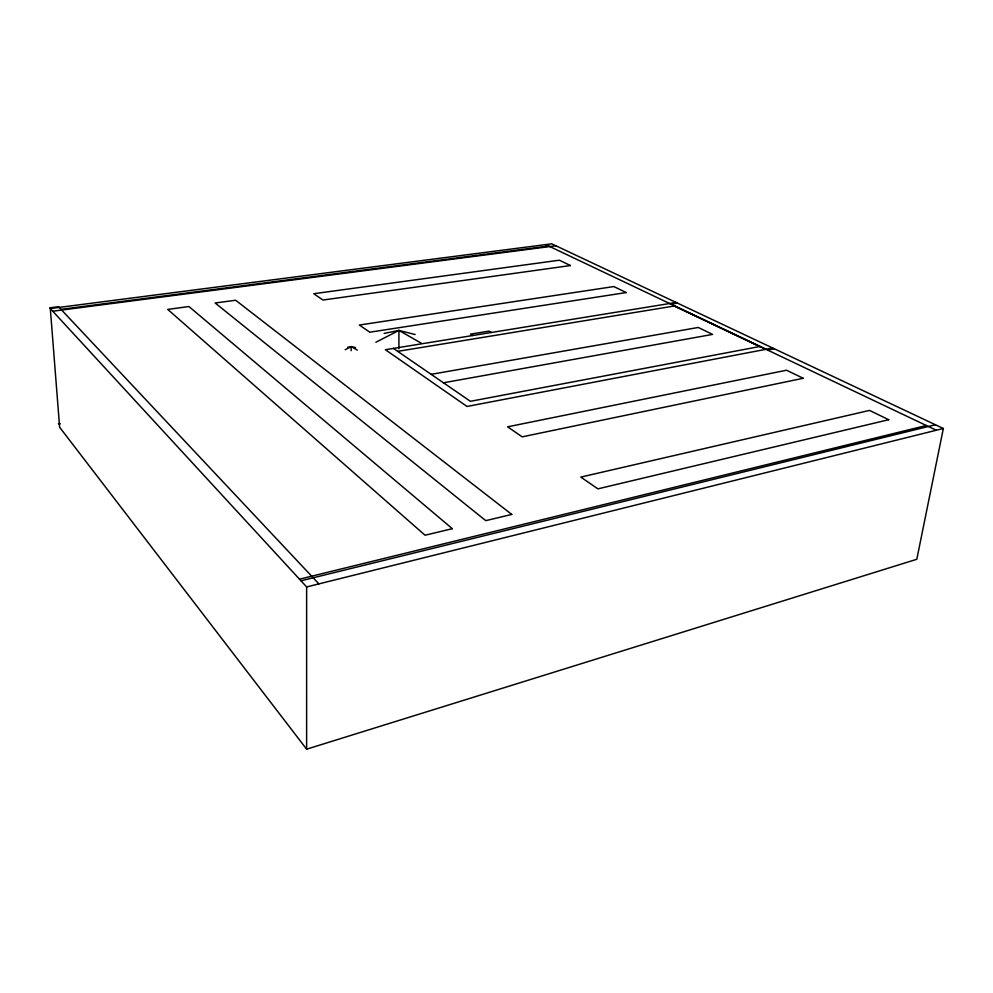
<?xml version="1.0" encoding="UTF-8"?>
<svg xmlns="http://www.w3.org/2000/svg" width="993" height="993" viewBox="0 0 993 993"><rect width="100%" height="100%" fill="white"/><g stroke="black" fill="none" stroke-linecap="round" stroke-linejoin="round"><path stroke-width="1.49" d="M306.626 749.181L59.63 427.251L50.308 308.538L551.748 243.819L943.35 428.492L916.8 559.282L306.626 749.181L306.638 586.937L49.65 307.83L58.488 306.688L318.89 583.884M398.876 348.841L398.938 330.433L384.105 333.425M351.088 350.715L351.237 346.619L355.494 347.562M375.875 342.25L398.938 330.433L415.136 334.517M345.154 349.735L351.237 346.619L357.343 350.119M306.638 586.937L943.35 428.492M300.991 580.793L935.431 424.756M299.501 579.18L926.308 425.5M347.637 347.314L351.237 346.619M774.304 348.779L767.601 350.07L772.678 348.009L467.033 406.46L385.383 349.71L676.096 302.468L671.02 304.168L677.474 303.113M759.993 346.47L470.421 401.309L393.402 348.406M443.474 382.789L712.602 334.405L698.278 327.467L431.161 374.336M397.696 351.361L674.731 305.931M60.983 309.344L548.707 246.028M52.766 311.219L555.869 245.767M765.975 349.288L674.384 305.981L759.657 346.532M545.703 244.601L936.312 430.254M398.938 330.433L421.392 343.243M491.336 332.494L489.04 331.128L470.483 334.132L472.742 335.51M452.324 528.686L425.041 535.227L167.73 309.406L188.943 306.539L452.324 528.686M511.743 514.424L485.776 520.655L215.158 303.002L235.651 300.246L511.743 514.424M888.723 419.716L597.91 488.854L580.806 477.099L869.533 410.419L888.723 419.716M803.2 378.283L522.181 436.846L507.597 426.829L786.543 370.215L803.2 378.283M59.878 423.812L58.525 423.601L59.878 423.812M626.211 292.563L369.806 332.208L359.354 325.034L613.823 286.555L626.211 292.563M570.429 265.541L322.961 300.035L313.763 293.717L559.407 260.203L570.429 265.541"/></g></svg>
